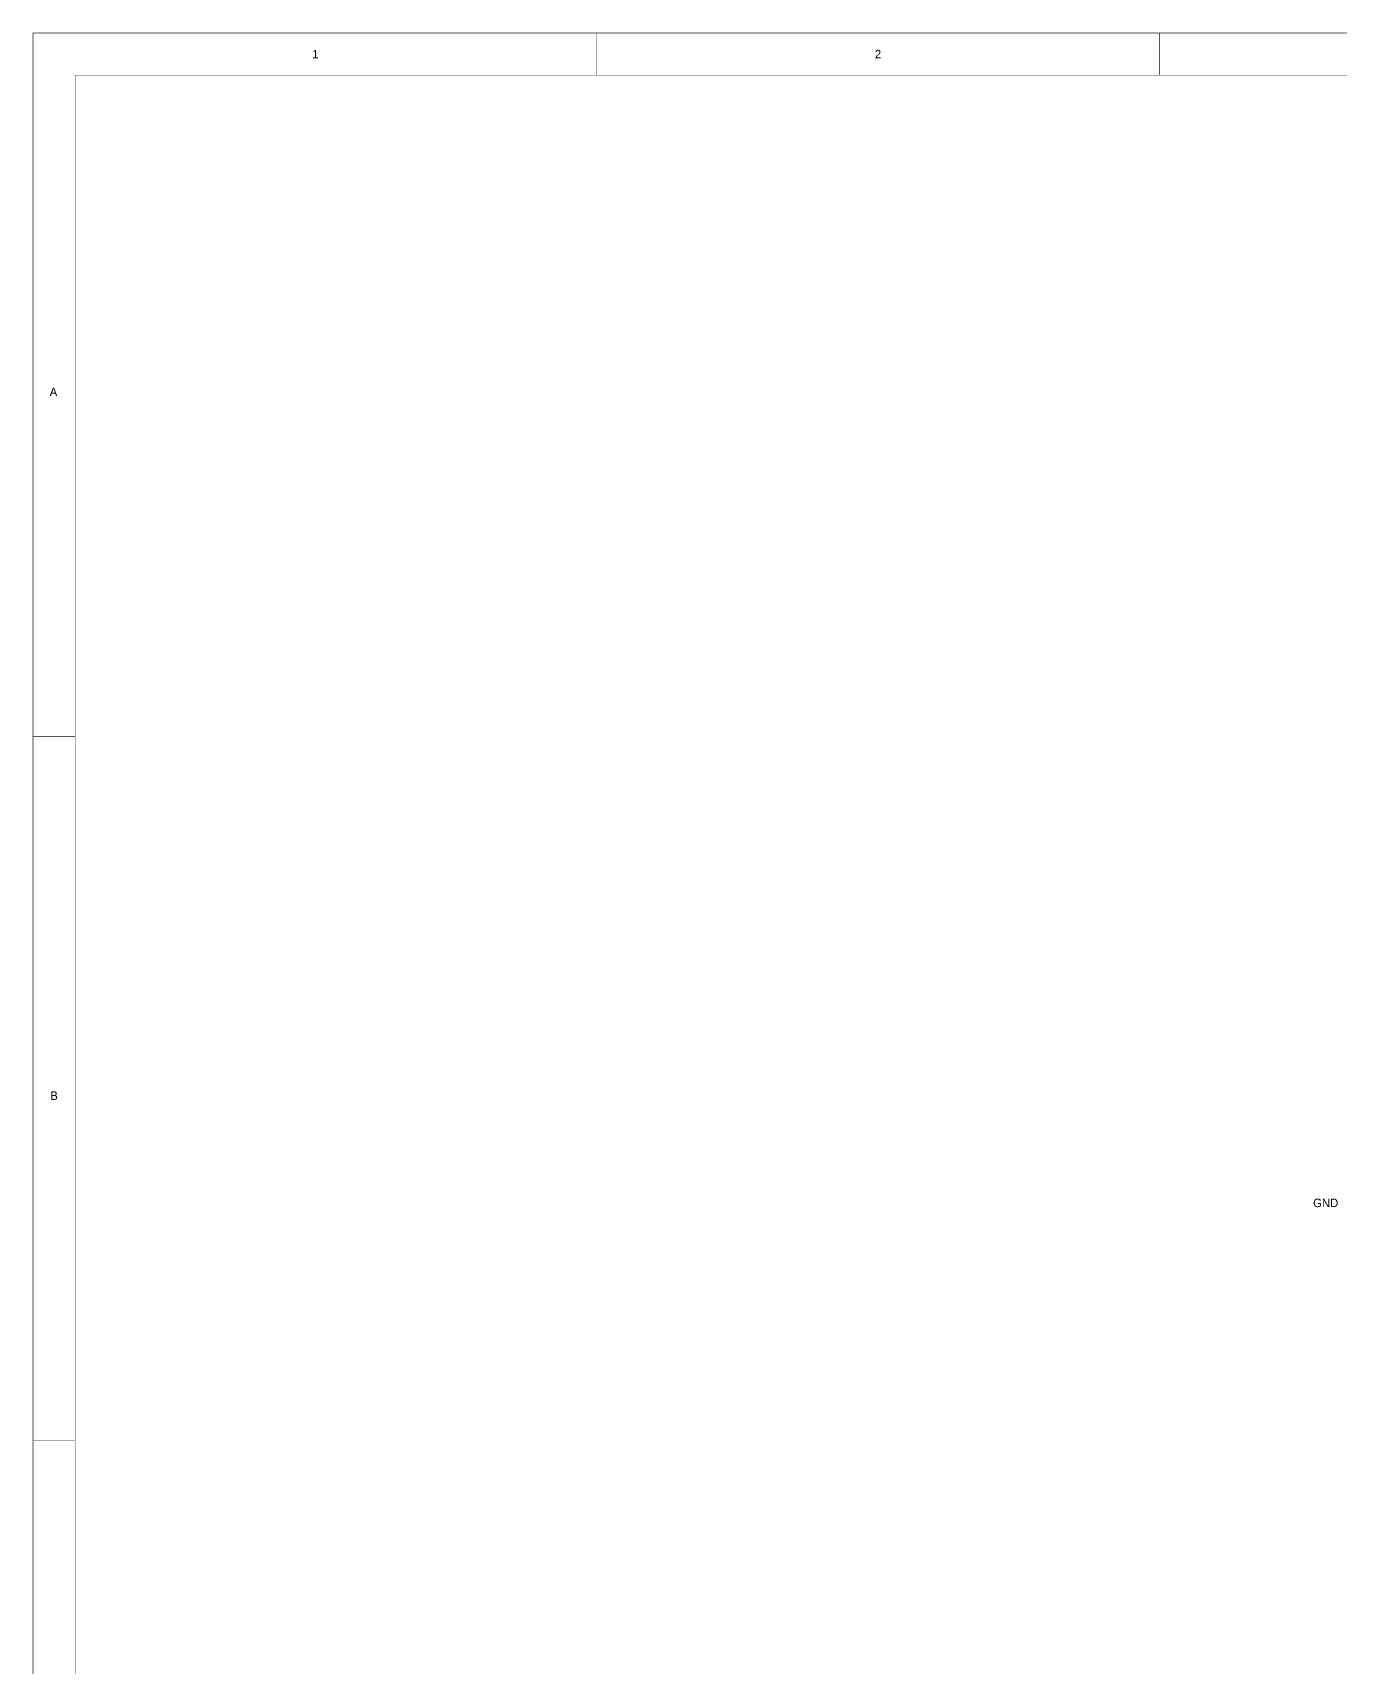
# Model space of a CAD drawing. Header units: millimetres. Extents: x 0 to 32, y 0 to 20.
# Drawn here: x 0 to 9.29, y 8.39 to 20 of the extents above; entities that cross this region are included whole.
import ezdxf

# ---------------------------------------------------------------- set-up
doc = ezdxf.new("R2010")
doc.units = ezdxf.units.MM
doc.header["$MEASUREMENT"] = 0
doc.layers.add('Sheet', color=255, linetype='Continuous')

msp = doc.modelspace()

# ---------------------------------------------------------------- linework, layer by layer
at = {"layer": 'Sheet', "const_width": 0.0039}
for points in [[(0, 20), (31.998, 20), (31.998, 0.002), (0, 0.002), (0, 20)], [(4, 19.7), (4, 20)], [(8, 19.7), (8, 20)], [(0.3, 19.7), (31.698, 19.7), (31.698, 0.302), (0.3, 0.302), (0.3, 19.7)], [(0.3, 15), (0, 15)], [(0.3, 10), (0, 10)]]:
    msp.add_lwpolyline(points, dxfattribs=at)

# ---------------------------------------------------------------- texts
at = {"layer": 'Sheet'}
for s, p in [('1', (1.984, 19.82)), ('2', (5.98, 19.82)), ('A', (0.119, 17.42)), ('B', (0.123, 12.42)), ('GND', (9.093, 11.658))]:
    msp.add_text(s, height=0.06, dxfattribs=at).set_placement(p)

doc.saveas('drawing.dxf')
